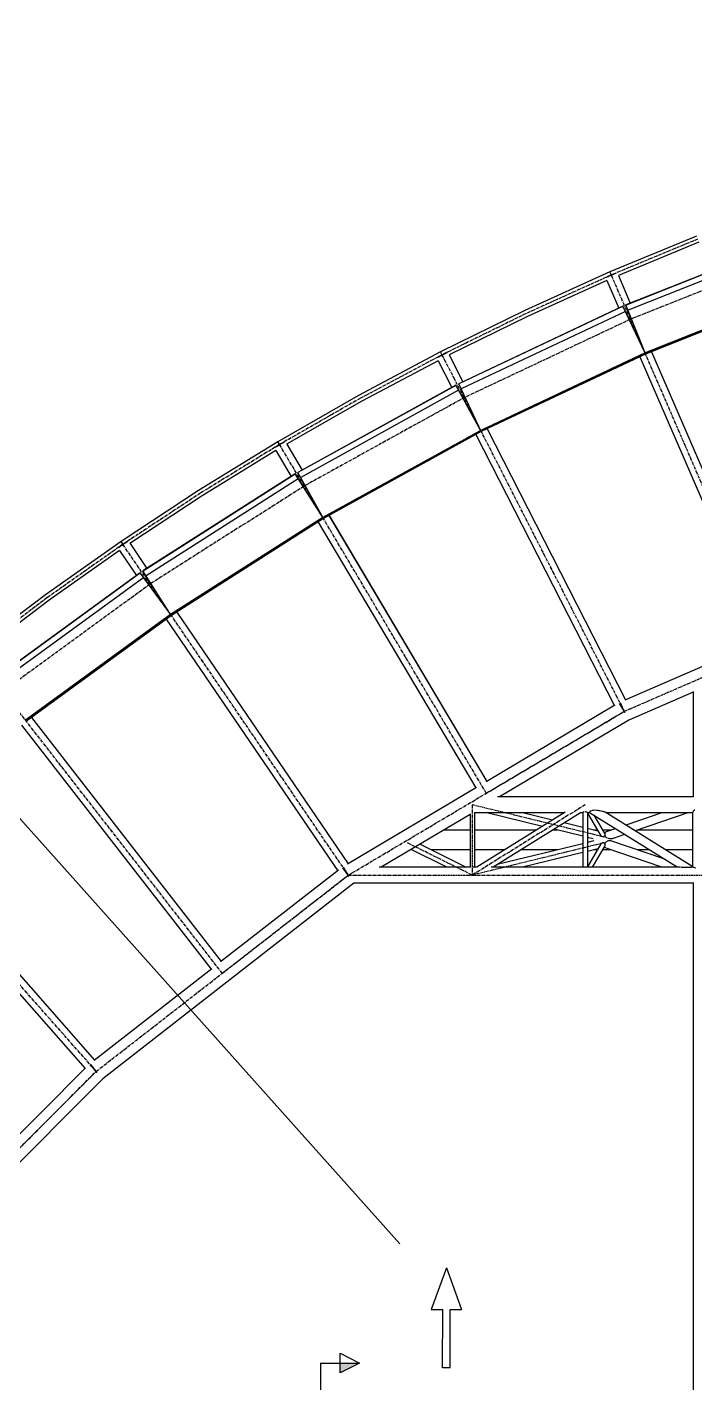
# Model space of a CAD drawing. Header units: millimetres. Extents: x 5143 to 30813, y 232 to 21408.
# Drawn here: x 8378 to 10088, y 17630 to 21101 of the extents above; entities that cross this region are included whole.
import ezdxf

# ---------------------------------------------------------------- set-up
doc = ezdxf.new("R2010")
doc.units = ezdxf.units.MM
doc.header["$LTSCALE"] = 0.25
doc.linetypes.add('CENTER', pattern=[50.8, 31.75, -6.35, 6.35, -6.35])
doc.linetypes.add('XKITLINE00', pattern=[0])
doc.styles.add('ROMANS', font='romans.shx')
doc.dimstyles.new('MD300', dxfattribs={"dimtxt": 2.5, "dimasz": 2.5, "dimexe": 1, "dimexo": 1, "dimgap": 0.5, "dimtad": 1, "dimdec": 1, "dimlfac": 50, "dimrnd": 0.5, "dimdsep": 46, "dimtxsty": 'ROMANS', "dimcen": 1, "dimclrd": 146, "dimclre": 146, "dimclrt": 30, "dimadec": 1, "dimazin": 2, "dimtfac": 1, "dimtdec": 1, "dimtmove": 0, "dimatfit": 1, "dimfxl": 1, "dimtolj": 1, "dimtzin": 0, "dimlwd": -1, "dimlwe": -1, "dimarcsym": 0})

msp = doc.modelspace()

# ---------------------------------------------------------------- linework, layer by layer
at = {"color": 8, "linetype": 'XKITLINE00'}
for p, q in [((10092.4, 20566.4), (9871, 20474.5)), ((10098.6, 20550.7), (9892.5, 20465.2)), ((10344.4, 20561.7), (9912, 20390.3)), ((10344.6, 20561.3), (9912.2, 20389.8)), ((10349.9, 20547.9), (9917.5, 20376.5)), ((9871, 20474.5), (9652.5, 20375.6)), ((9863, 20452.4), (9659.7, 20360.4)), ((9862.2, 20460.9), (9861.9, 20460.8)), ((9864.1, 20461.6), (9862.2, 20460.9)), ((9862.6, 20461.1), (9862.5, 20461.1)), ((9864.4, 20461.7), (9862.6, 20461.1)), ((9862.9, 20452.4), (9893.5, 20381.8)), ((9866.4, 20462.4), (9864.1, 20461.6)), ((9866.7, 20462.6), (9864.4, 20461.7)), ((9869, 20463.4), (9866.4, 20462.4)), ((9869.2, 20463.6), (9866.7, 20462.6)), ((9871.8, 20464.6), (9869, 20463.4)), ((9871.9, 20464.7), (9869.2, 20463.6)), ((9874.7, 20465.9), (9871, 20474.5)), ((9874.7, 20465.9), (9871, 20474.5)), ((9874.7, 20465.8), (9871.8, 20464.6)), ((9874.7, 20465.9), (9871.9, 20464.7)), ((9877.6, 20467.1), (9874.7, 20465.8)), ((9877.5, 20467.1), (9874.7, 20465.9)), ((9880.1, 20468.3), (9877.5, 20467.1)), ((9880.3, 20468.4), (9877.6, 20467.1)), ((9882.6, 20469.5), (9880.1, 20468.3)), ((9882.9, 20469.6), (9880.3, 20468.4)), ((9884.7, 20470.5), (9882.6, 20469.5)), ((9885.1, 20470.6), (9882.9, 20469.6)), ((9886.4, 20471.4), (9884.7, 20470.5)), ((9886.8, 20471.6), (9885.1, 20470.6)), ((9886.5, 20471.5), (9886.4, 20471.4)), ((9887.1, 20471.7), (9886.8, 20471.6)), ((9892.6, 20465.2), (9923.1, 20394.7)), ((10393.1, 20438.9), (9960.7, 20267.5)), ((10394.3, 20435.9), (9962.1, 20264.5)), ((10394.3, 20435.7), (9962.1, 20264.4)), ((9652.5, 20375.6), (9437.3, 20269.8)), ((9904.3, 20386.9), (9483.6, 20188.4)), ((9904.5, 20386.5), (9483.8, 20188)), ((9962.1, 20264.5), (9904.3, 20386.9)), ((9961.9, 20264.5), (9912, 20390.3)), ((9659.7, 20360.4), (9459.4, 20262)), ((9910.7, 20373.5), (9489.9, 20175)), ((9924.2, 20351.4), (9924.2, 20351.4)), ((9924.4, 20351.5), (9924.4, 20351.5)), ((9437.3, 20269.8), (9227, 20158.1)), ((9430.7, 20247.3), (9235.1, 20143.4)), ((9429.4, 20255.7), (9429.1, 20255.6)), ((9431.3, 20256.5), (9429.4, 20255.7)), ((9429.8, 20256), (9429.7, 20255.9)), ((9431.6, 20256.7), (9429.8, 20256)), ((9430.7, 20247.3), (9465.7, 20178.8)), ((9433.5, 20257.5), (9431.3, 20256.5)), ((9433.8, 20257.7), (9431.6, 20256.7)), ((9436, 20258.7), (9433.5, 20257.5)), ((9436.2, 20258.8), (9433.8, 20257.7)), ((9438.8, 20260), (9436, 20258.7)), ((9438.8, 20260.1), (9436.2, 20258.8)), ((9441.6, 20261.5), (9437.3, 20269.8)), ((9441.6, 20261.5), (9437.3, 20269.8)), ((9441.6, 20261.5), (9438.8, 20260)), ((9441.6, 20261.5), (9438.8, 20260.1)), ((9444.4, 20262.9), (9441.6, 20261.5)), ((9444.3, 20262.9), (9441.6, 20261.5)), ((9446.8, 20264.3), (9444.3, 20262.9)), ((9447, 20264.3), (9444.4, 20262.9)), ((9449.2, 20265.6), (9446.8, 20264.3)), ((9449.5, 20265.7), (9447, 20264.3)), ((9451.3, 20266.8), (9449.2, 20265.6)), ((9451.6, 20266.9), (9449.5, 20265.7)), ((9452.9, 20267.8), (9451.3, 20266.8)), ((9453.3, 20268), (9451.6, 20266.9)), ((9453, 20267.9), (9452.9, 20267.8)), ((9453.6, 20268.2), (9453.3, 20268)), ((9459.4, 20262), (9494.4, 20193.5)), ((9960.7, 20267.5), (9540, 20068.9)), ((9961.9, 20264.5), (9541.5, 20066.1)), ((9962.1, 20264.4), (9541.5, 20065.9)), ((9947.4, 20257.5), (10262.4, 19531.2)), ((9977.1, 20270.3), (10292, 19544.1)), ((9476.2, 20184.6), (9071.7, 19961.5)), ((9476.4, 20184.2), (9071.9, 19961.1)), ((9483.3, 20171.6), (9078.9, 19948.5)), ((9541.5, 20066.1), (9476.2, 20184.6)), ((9541.3, 20066), (9483.6, 20188.4)), ((9227, 20158.1), (9020.4, 20039.9)), ((9235.1, 20143.4), (9042.9, 20033.4)), ((9498.3, 20150.4), (9498.3, 20150.4)), ((9498.4, 20150.5), (9498.4, 20150.5)), ((9540, 20068.9), (9135.5, 19845.9)), ((9541.3, 20066), (9137.2, 19843.1)), ((9541.5, 20065.9), (9137.2, 19843)), ((9556.1, 20072.8), (9910.9, 19378.8)), ((9556.1, 20072.8), (9910.9, 19378.8)), ((9020.4, 20039.9), (8817.5, 19915.2)), ((9017.6, 20027.5), (9015.5, 20026.4)), ((9019.8, 20028.7), (9017.4, 20027.4)), ((9020, 20028.8), (9017.6, 20027.5)), ((9022.4, 20030.2), (9019.8, 20028.7)), ((9022.5, 20030.3), (9020, 20028.8)), ((9025.1, 20031.8), (9020.4, 20039.9)), ((9025.1, 20031.8), (9020.4, 20039.9)), ((9025.2, 20031.8), (9022.4, 20030.2)), ((9025.1, 20031.8), (9022.5, 20030.3)), ((9027.7, 20033.4), (9025.1, 20031.8)), ((9027.9, 20033.4), (9025.2, 20031.8)), ((9030.2, 20034.9), (9027.7, 20033.4)), ((9030.4, 20035), (9027.9, 20033.4)), ((9032.5, 20036.4), (9030.2, 20034.9)), ((9032.8, 20036.5), (9030.4, 20035)), ((9034.5, 20037.7), (9032.5, 20036.4)), ((9034.8, 20037.9), (9032.8, 20036.5)), ((9036.1, 20038.8), (9034.5, 20037.7)), ((9036.5, 20039), (9034.8, 20037.9)), ((9036.2, 20038.9), (9036.1, 20038.8)), ((9036.7, 20039.2), (9036.5, 20039)), ((9043, 20033.5), (9082.2, 19967.3)), ((9527.4, 20058.2), (9882.2, 19364.1)), ((9527.4, 20058.1), (9882.2, 19364.1)), ((9015.2, 20017), (8826.5, 19901)), ((9013.4, 20025.3), (9013.1, 20025.2)), ((9015.2, 20026.2), (9013.4, 20025.3)), ((9013.8, 20025.6), (9013.6, 20025.5)), ((9015.5, 20026.4), (9013.8, 20025.6)), ((9017.4, 20027.4), (9015.2, 20026.2)), ((9015.2, 20017), (9054.4, 19950.8)), ((9137, 19843), (9071.7, 19961.5)), ((9064.5, 19957.3), (8674.9, 19709.2)), ((9064.8, 19956.9), (8675.1, 19708.8)), ((9072.5, 19944.8), (8682.8, 19696.6)), ((9137.2, 19843.1), (9064.5, 19957.3)), ((8817.5, 19915.2), (8618.7, 19784.1)), ((8826.5, 19901), (8641.6, 19779.1)), ((9135.5, 19845.9), (8745.8, 19597.7)), ((9137, 19843), (8747.7, 19595.1)), ((9137.2, 19843), (8747.7, 19594.9)), ((9123.6, 19834.3), (9527.5, 19153.6)), ((9123.6, 19834.3), (9527.4, 19153.6)), ((9151.3, 19850.7), (9555.2, 19170.1)), ((9151.4, 19850.8), (9555.2, 19170.1)), ((8635.1, 19784.5), (8634.9, 19784.3)), ((8618.7, 19784.1), (8425, 19647.5)), ((8615, 19761), (8434.9, 19634)), ((8612.7, 19769.2), (8612.4, 19769)), ((8614.4, 19770.2), (8612.7, 19769.2)), ((8613, 19769.5), (8612.9, 19769.4)), ((8614.7, 19770.4), (8613, 19769.5)), ((8616.5, 19771.5), (8614.4, 19770.2)), ((8616.7, 19771.7), (8614.7, 19770.4)), ((8615, 19761), (8658.3, 19697.4)), ((8618.9, 19773), (8616.5, 19771.5)), ((8619, 19773.1), (8616.7, 19771.7)), ((8624, 19776.4), (8618.7, 19784.1)), ((8624, 19776.4), (8618.7, 19784.1)), ((8621.4, 19774.6), (8618.9, 19773)), ((8621.5, 19774.7), (8619, 19773.1)), ((8624, 19776.4), (8621.4, 19774.6)), ((8624, 19776.4), (8621.5, 19774.7)), ((8626.6, 19778.2), (8624, 19776.4)), ((8626.5, 19778.1), (8624, 19776.4)), ((8628.9, 19779.8), (8626.5, 19778.1)), ((8629.1, 19779.9), (8626.6, 19778.2)), ((8631.1, 19781.4), (8628.9, 19779.8)), ((8631.3, 19781.6), (8629.1, 19779.9)), ((8633, 19782.9), (8631.1, 19781.4)), ((8633.3, 19783), (8631.3, 19781.6)), ((8634.5, 19784.1), (8633, 19782.9)), ((8634.9, 19784.3), (8633.3, 19783)), ((8634.6, 19784.2), (8634.5, 19784.1)), ((8641.7, 19779.2), (8685, 19715.6)), ((8668, 19704.5), (8296.3, 19433.6)), ((8668.3, 19704.1), (8296.6, 19433.2)), ((8676.7, 19692.5), (8305.1, 19421.6)), ((8747.7, 19595.1), (8668, 19704.5)), ((8747.5, 19595), (8674.9, 19709.2)), ((8425, 19647.5), (8235.6, 19504.9)), ((8694.2, 19673.3), (8694.2, 19673.3)), ((8434.9, 19634), (8258.8, 19501.4)), ((8745.8, 19597.7), (8374.1, 19326.9)), ((8747.5, 19595), (8376.2, 19324.4)), ((8747.7, 19594.9), (8376.2, 19324.2)), ((8734.7, 19585.4), (9173.8, 18941.4)), ((8761.3, 19603.6), (9200.5, 18959.6)), ((10264.2, 19532), (9909.2, 19378.1)), ((9909.7, 19346.3), (9895.7, 19369.9)), ((9909.2, 19346.1), (9898.3, 19371.3)), ((10084.3, 19398.6), (9919.2, 19327)), ((10084.3, 19400.4), (10084.2, 19130.6)), ((8389.2, 19333.7), (8875.1, 18709.1)), ((9883.7, 19365), (9553.6, 19169.1)), ((9905.7, 19354.1), (9905.2, 19353.8)), ((9905.8, 19354), (9905.3, 19353.7)), ((8363.8, 19313.9), (8849.6, 18689.3)), ((9919.2, 19327), (9588.1, 19130.6)), ((9529.1, 19154.6), (9198.9, 18958.7)), ((10084.7, 19130.6), (9583, 19130.6)), ((9523.9, 19090.4), (9523.9, 18950.6)), ((9755.9, 19091.1), (9530.2, 18950.6)), ((9801.8, 19091.1), (9801.6, 19090.7)), ((9801.6, 19090.7), (9801.6, 18950.6)), ((9802.4, 19091.6), (9801.9, 19091.3)), ((9802.7, 19091.8), (9802.4, 19091.6)), ((9803.9, 19092.3), (9802.7, 19091.8)), ((9805.2, 19092.6), (9803.9, 19092.3)), ((9809, 19092.4), (9807.8, 19092.6)), ((9810.6, 19091.9), (9809, 19092.4)), ((9811.2, 19091.6), (9810.6, 19091.9)), ((9811.9, 19091.3), (9811.2, 19091.6)), ((9812, 19091.3), (9811.9, 19091.3)), ((9812.7, 19090.8), (9812.2, 19091.1)), ((9812.7, 19090.8), (9812.9, 19090.5)), ((9813, 19090.4), (9812.9, 19090.5)), ((9813, 19090.4), (9813, 18950.6)), ((9818.8, 19091.6), (9818.4, 19091.4)), ((9818.4, 19091.4), (9818.4, 19091.3)), ((9818.4, 19091.1), (9818.4, 19090.6)), ((9818.6, 19090.5), (9818.4, 19090.6)), ((9818.8, 19090.3), (9818.6, 19090.5)), ((9819, 19092.3), (9818.8, 19091.6)), ((9819.3, 19092.6), (9819, 19092.3)), ((9820.4, 19093.3), (9819.7, 19092.8)), ((9822.4, 19094.5), (9820.4, 19093.4)), ((9820.4, 19093.4), (9820.4, 19093.3)), ((9822.4, 19094.5), (9822.4, 19094.5)), ((9825.3, 19095.4), (9823.4, 19094.8)), ((9826.1, 19095.5), (9825.3, 19095.4)), ((9828.8, 19096), (9826.1, 19095.5)), ((9833.2, 19096.2), (9828.8, 19096)), ((9838.1, 19095.9), (9833.2, 19096.2)), ((9840.7, 19095.5), (9838.1, 19095.9)), ((9843.4, 19095.2), (9840.7, 19095.5)), ((9845.1, 19094.8), (9843.4, 19095.2)), ((9848.4, 19094.2), (9846.7, 19094.5)), ((9852, 19093.3), (9848.4, 19094.2)), ((9852.9, 19093.1), (9852, 19093.3)), ((9853.9, 19092.8), (9852.9, 19093.1)), ((9856.4, 19092), (9854.7, 19092.6)), ((9857.5, 19091.6), (9856.4, 19092)), ((9858.3, 19091.3), (9857.5, 19091.6)), ((10082.8, 18951.6), (9858.7, 19091.1)), ((10082.7, 19091.1), (10082.7, 18951.7)), ((10082.7, 19091.1), (10082.7, 19091.1)), ((10082.9, 19091.6), (10082.8, 19091.3)), ((10083.1, 19092.2), (10082.9, 19091.6)), ((10083.3, 19092.6), (10083.1, 19092.2)), ((10083.9, 19093.3), (10083.5, 19092.8)), ((10084.1, 19093.7), (10083.9, 19093.3)), ((10085, 19094.5), (10084.1, 19093.7)), ((10085.7, 19095.3), (10085.3, 19094.8)), ((10086, 19095.5), (10085.7, 19095.3)), ((10087.9, 19096.9), (10086, 19095.5)), ((10088.1, 19097), (10087.9, 19096.9)), ((9512.5, 19085.7), (9284.8, 18950.6)), ((9512.5, 19087.1), (9512.5, 18950.6)), ((9754, 19090), (9523.9, 19090)), ((9698, 19055.1), (9555.3, 19090)), ((9795.7, 19090.2), (9571.4, 18950.6)), ((9723.9, 19071.2), (9647.1, 19090)), ((9801.6, 19052.2), (9753.6, 19064)), ((9801.6, 19090), (9795.3, 19090)), ((9819.2, 19090), (9813, 19090)), ((9813, 19089.3), (9847.3, 19030.8)), ((9818.9, 19090.2), (9818.8, 19090.3)), ((10043.1, 18950.6), (9818.9, 19090.2)), ((9829.6, 19083.5), (9857.5, 19035.9)), ((10082.7, 19090), (9860.6, 19090)), ((10003.5, 19090), (9911.3, 19058.4)), ((10070.8, 19090), (9935.2, 19043.5)), ((8034.8, 19041), (8551, 18456.9)), ((8034.8, 19041), (8551, 18456.9)), ((9512.5, 19045.7), (9445, 19045.7)), ((9682.9, 19045.7), (9523.9, 19045.7)), ((9736.6, 19045.7), (9724.2, 19045.7)), ((9801.6, 19029.8), (9727.7, 19047.8)), ((9840.3, 19042.8), (9813, 19049.4)), ((9828.1, 19023.3), (9813, 19027)), ((9838.6, 19045.7), (9828.3, 19045.7)), ((9847.3, 19030.8), (9847.6, 19030.4)), ((9847.6, 19030.4), (9848.3, 19029.5)), ((9849.8, 19028.6), (9848.3, 19029.5)), ((9850, 19028.5), (9849.8, 19028.6)), ((9874.2, 19045.7), (9851.8, 19045.7)), ((9854.9, 19028.8), (9854, 19028.5)), ((9856.3, 19029.9), (9854.9, 19028.8)), ((9856.7, 19030.4), (9856.3, 19029.9)), ((9857.4, 19031.3), (9856.7, 19030.4)), ((9857.5, 19031.6), (9857.4, 19031.3)), ((9857.6, 19036.9), (9857.5, 19035.9)), ((9857.5, 19035.9), (9857.6, 19035.6)), ((9857.7, 19037.1), (9857.6, 19036.9)), ((9857.6, 19035.6), (9857.8, 19035)), ((9858, 19038), (9857.7, 19037.1)), ((9857.8, 19032.4), (9857.7, 19032.1)), ((9857.8, 19034.9), (9857.9, 19034.6)), ((9857.9, 19032.6), (9857.8, 19032.4)), ((9857.8, 19032.4), (9857.9, 19032.1)), ((9857.9, 19034.6), (9857.9, 19033.5)), ((9857.9, 19033.5), (9857.9, 19032.9)), ((9857.9, 19032.9), (9857.9, 19032.8)), ((9858.3, 19038.7), (9858.2, 19038.5)), ((9858.2, 19031.5), (9858.6, 19030.5)), ((9859.3, 19039.9), (9858.3, 19038.7)), ((9858.6, 19030.5), (9858.7, 19030.3)), ((9858.7, 19030.3), (9859.9, 19028.5)), ((9859.6, 19040.2), (9859.3, 19039.9)), ((9860.3, 19040.6), (9859.6, 19040.2)), ((9861.8, 19026.6), (9860.5, 19027.8)), ((9861.3, 19041.2), (9861, 19041)), ((9884.6, 19049.2), (9861.3, 19041.2)), ((9861.8, 19026.6), (9861.9, 19026.5)), ((9864.1, 19024.9), (9861.9, 19026.5)), ((9864.6, 19024.6), (9864.1, 19024.9)), ((9866.8, 19023.7), (9866.2, 19024)), ((9869.8, 19023), (9866.8, 19023.7)), ((9873, 19022.9), (9869.8, 19023)), ((9876.2, 19023.4), (9873, 19022.9)), ((9878.1, 19024), (9876.2, 19023.4)), ((9908.5, 19034.4), (9879.2, 19024.3)), ((10082.7, 19045.7), (9941.6, 19045.7)), ((8010.6, 19019.6), (8526.8, 18435.6)), ((8010.6, 19019.6), (8526.8, 18435.6)), ((9363.9, 18994.9), (9359.4, 18994.9)), ((9452.9, 18950.6), (9361.5, 18996.1)), ((9502, 18950.6), (9383.9, 19009.4)), ((9512.5, 18994.9), (9413, 18994.9)), ((9601.3, 18994.9), (9523.9, 18994.9)), ((9801.6, 19010.8), (9582, 18957.1)), ((9736.3, 18994.9), (9642.6, 18994.9)), ((9801.6, 18988.3), (9647.3, 18950.6)), ((9830, 19017.8), (9813, 19013.6)), ((9847.5, 19010.2), (9813, 18951.2)), ((9840.3, 18997.7), (9813, 18991.1)), ((9857.7, 19004.9), (9825.8, 18950.6)), ((9838.6, 18994.9), (9828.6, 18994.9)), ((9848, 19010.8), (9847.6, 19010.3)), ((9848.6, 19011.6), (9848, 19010.8)), ((9849.4, 19012.2), (9848.6, 19011.6)), ((9851.6, 19013), (9850.9, 19012.8)), ((9853.4, 19013), (9851.6, 19013)), ((9874.1, 18994.9), (9851.8, 18994.9)), ((9854, 19012.8), (9853.4, 19013)), ((9856.6, 19011.4), (9855.5, 19012.2)), ((9856.6, 19011.4), (9857, 19010.8)), ((9856.8, 19003.4), (9856.8, 19003.3)), ((9856.8, 19003.3), (9857.2, 19002.6)), ((9857, 19010.8), (9857.3, 19010.5)), ((9857.3, 19010.5), (9857.6, 19009.9)), ((9857.6, 19010.9), (9857.4, 19010.4)), ((9857.5, 19002.1), (9857.8, 19001.6)), ((9858.1, 19011.9), (9857.6, 19010.9)), ((9857.6, 19009.9), (9857.6, 19009.8)), ((9857.6, 19009.8), (9858, 19008)), ((9858, 19006.3), (9857.7, 19005.1)), ((9857.7, 19005.1), (9857.7, 19004.9)), ((9858.3, 19001.2), (9857.8, 19001.6)), ((9858, 19008), (9858, 19007.2)), ((9858, 19007.2), (9858, 19006.3)), ((9858.3, 19012.2), (9858.1, 19011.9)), ((9859.2, 19000.3), (9858.3, 19001.2)), ((9859.7, 19014), (9858.8, 19012.8)), ((9859.8, 19000), (9859.2, 19000.3)), ((9860.6, 19014.7), (9859.7, 19014)), ((9861.7, 19015.7), (9860.6, 19014.7)), ((9861.2, 18999.3), (9860.6, 18999.6)), ((10003.4, 18950.6), (9861.2, 18999.3)), ((9862.3, 19016), (9861.7, 19015.7)), ((9864.2, 19017.1), (9863.5, 19016.7)), ((9867, 19017.9), (9864.2, 19017.1)), ((9870, 19018.3), (9867, 19017.9)), ((9873, 19018.1), (9870, 19018.3)), ((9876, 19017.4), (9873, 19018.1)), ((10009.1, 18971.8), (9876, 19017.4)), ((9972, 18994.9), (9941.7, 18994.9)), ((10082.7, 18994.9), (10013.3, 18994.9)), ((10082.8, 18951.6), (10082.7, 18951.7)), ((10082.8, 18951.6), (10082.7, 18951.7)), ((10082.8, 18951.6), (10083.1, 18950.8)), ((9175.3, 18942.6), (8873.6, 18707.9)), ((9203.3, 18927.2), (9186.5, 18948.9)), ((9202.9, 18926.9), (9188.9, 18950.6)), ((9198, 18934.2), (9197.9, 18934.2)), ((9198, 18935.2), (9198, 18934.1)), ((9514.5, 18950.6), (9279.6, 18950.6)), ((9530.5, 18950.6), (9520.7, 18950.6)), ((9803.5, 18950.6), (9566.4, 18950.6)), ((9805.5, 18950.5), (9803.9, 18950.5)), ((9803.9, 18950.5), (9803.9, 18950.5)), ((9807.3, 18950.5), (9805.5, 18950.5)), ((9809, 18950.5), (9807.3, 18950.5)), ((9809.3, 18950.5), (9809, 18950.5)), ((10046.4, 18950.6), (9809.7, 18950.6)), ((10046.8, 18950.5), (10046.7, 18950.5)), ((10049.7, 18950.5), (10046.8, 18950.5)), ((10050, 18950.5), (10049.7, 18950.5)), ((10052, 18950.3), (10050, 18950.5)), ((10054.3, 18950.1), (10053.2, 18950.2)), ((10059, 18949.8), (10054.3, 18950.1)), ((10060.1, 18949.8), (10059, 18949.8)), ((10064.1, 18949.5), (10060.1, 18949.8)), ((10068.9, 18949.4), (10064.1, 18949.5)), ((10073.1, 18949.6), (10068.9, 18949.4)), ((10074.7, 18949.8), (10073.1, 18949.6)), ((10076.7, 18949.9), (10074.7, 18949.8)), ((10079.7, 18950.2), (10076.7, 18949.9)), ((10081.3, 18950.5), (10080.2, 18950.3)), ((10081.9, 18950.5), (10081.3, 18950.5)), ((10083.2, 18950.5), (10081.9, 18950.5)), ((10083.1, 18950.8), (10083.2, 18950.5)), ((10083.9, 18950.5), (10083.2, 18950.5)), ((10084.1, 18950.4), (10083.9, 18950.5)), ((10084.3, 18950.3), (10084.1, 18950.4)), ((10085.7, 18949.8), (10084.6, 18950.2)), ((10086, 18949.8), (10085.7, 18949.8)), ((10087, 18949.4), (10086, 18949.8)), ((10087.9, 18949.1), (10087.5, 18949.2)), ((10090.5, 18948.5), (10087.9, 18949.1)), ((9215.2, 18909.3), (8571.9, 18408.9)), ((9216.3, 18910), (9215.2, 18909.3)), ((10084.2, 18910), (9216, 18910)), ((10084.2, 18911), (10084.2, 17490.6)), ((8851.2, 18690.5), (8549.5, 18455.8)), ((8528.1, 18436.8), (8258.6, 18166.9)), ((8557.9, 18425.1), (8538.4, 18444.5)), ((8557.5, 18424.8), (8540.6, 18446.5)), ((8552.1, 18431.8), (8551.6, 18431.3)), ((8552.2, 18431.6), (8551.8, 18431.2)), ((8571.9, 18408.9), (7997, 17832.9))]:
    msp.add_line(p, q, dxfattribs=at)
at = {"color": 8, "linetype": 'CENTER'}
for p, q in [((10095.5, 20558.5), (9874.3, 20466.8)), ((10361.4, 20527.1), (9923.4, 20353.4)), ((9874.3, 20466.8), (9656.1, 20368)), ((10287.3, 19514.3), (9874.3, 20466.8)), ((9960.7, 20267.5), (10393.1, 20438.9)), ((9656.1, 20368), (9441.1, 20262.4)), ((9923.4, 20353.4), (9497.3, 20152.4)), ((10287.3, 19514.3), (9923.4, 20353.4)), ((9441.1, 20262.4), (9231.1, 20150.8)), ((9907.7, 19349.7), (9441.1, 20262.4)), ((9540, 20068.9), (9960.7, 20267.5)), ((9231.1, 20150.8), (9024.6, 20032.7)), ((9497.3, 20152.4), (9087.7, 19926.4)), ((9907.7, 19349.7), (9497.3, 20152.4)), ((9135.5, 19845.9), (9540, 20068.9)), ((9024.6, 20032.7), (8822, 19908.1)), ((9554.3, 19140), (9024.6, 20032.7)), ((9087.7, 19926.4), (8693, 19675.2)), ((9554.3, 19140), (9087.7, 19926.4)), ((8822, 19908.1), (8623.4, 19777.2)), ((8745.8, 19597.7), (9135.5, 19845.9)), ((8623.4, 19777.2), (8429.9, 19640.8)), ((9200.9, 18930.3), (8623.4, 19777.2)), ((8693, 19675.2), (8316.6, 19400.8)), ((9200.9, 18930.3), (8693, 19675.2)), ((9907.7, 19349.7), (10666.9, 19679)), ((9907.7, 19349.7), (10666.9, 19679)), ((8429.9, 19640.8), (8240.7, 19498.3)), ((8374.1, 19326.9), (8745.8, 19597.7)), ((9907.7, 19349.7), (10287.3, 19514.3)), ((8878, 18679.1), (8240.7, 19498.3)), ((8878, 18679.1), (8316.6, 19400.8)), ((9200.9, 18930.3), (9907.7, 19349.7)), ((9200.9, 18930.3), (9907.7, 19349.7)), ((9554.3, 19140), (9907.7, 19349.7)), ((8555.1, 18427.9), (7876.3, 19196)), ((9200.9, 18930.3), (9554.3, 19140)), ((8555.1, 18427.9), (7958, 19103.4)), ((9855.7, 19027.8), (9518.2, 19110.3)), ((9807.3, 19110.3), (9518.2, 18930.3)), ((9518.2, 19110.3), (9518.2, 18930.3)), ((9518.2, 18930.3), (9352.5, 19012.8)), ((9855.7, 19012.8), (9518.2, 18930.3)), ((8555.1, 18427.9), (9200.9, 18930.3)), ((8555.1, 18427.9), (9200.9, 18930.3)), ((8878, 18679.1), (9200.9, 18930.3)), ((9200.8, 18930.3), (10454.1, 18930.3)), ((8555.1, 18427.9), (8878, 18679.1)), ((7977.9, 17849.7), (8555.1, 18427.9)), ((7977.9, 17849.7), (8555.1, 18427.9)), ((8266.5, 18138.8), (8555.1, 18427.9))]:
    msp.add_line(p, q, dxfattribs=at)
at = {"color": 1}
for p, q in [((9452.3, 17925.1), (9413.2, 17818.6)), ((9452.3, 17925.1), (9491.1, 17818.5)), ((9413.2, 17818.6), (9442.5, 17818.5)), ((9442.3, 17668.9), (9442.5, 17818.5)), ((9461.6, 17668.8), (9461.8, 17818.5)), ((9461.8, 17818.5), (9491.1, 17818.5)), ((9461.6, 17668.8), (9442.3, 17668.9))]:
    msp.add_line(p, q, dxfattribs=at)
at = {"color": 30, "linetype": 'XKITLINE00'}
for p, q in [((9179.6, 17656.1), (9179.6, 17706.1)), ((9179.6, 17706.1), (9229.6, 17681.1)), ((9229.6, 17681.1), (9179.6, 17656.1))]:
    msp.add_line(p, q, dxfattribs=at)
at = {"color": 2, "linetype": 'XKITLINE00'}
for q in [(9129.6, 17581.1), (9229.6, 17681.1)]:
    msp.add_line((9129.6, 17681.1), q, dxfattribs=at)
at = {"color": 8, "linetype": 'XKITLINE00'}
for centre in [(9874.3, 20466.8), (9874.3, 20466.8), (9874.3, 20466.8), (9656.1, 20368), (9656.1, 20368), (9923.4, 20353.4), (9923.4, 20353.4), (9923.4, 20353.4), (9441.1, 20262.4), (9441.1, 20262.4), (9441.1, 20262.4), (9960.7, 20267.5), (9960.7, 20267.5), (9231.1, 20150.8), (9231.1, 20150.8), (9497.3, 20152.4), (9497.3, 20152.4), (9497.3, 20152.4), (9540, 20068.9), (9540, 20068.9), (9024.6, 20032.7), (9024.6, 20032.7), (9024.6, 20032.7), (9087.7, 19926.4), (9087.7, 19926.4), (9087.7, 19926.4), (8822, 19908.1), (8822, 19908.1), (9135.5, 19845.9), (9135.5, 19845.9), (8623.4, 19777.2), (8623.4, 19777.2), (8623.4, 19777.2), (8693, 19675.2), (8693, 19675.2), (8693, 19675.2), (8429.9, 19640.8), (8429.9, 19640.8), (8745.8, 19597.7), (8745.8, 19597.7), (9907.7, 19349.7), (9907.7, 19349.7), (9907.7, 19349.7), (9907.7, 19349.7), (9907.7, 19349.7), (9907.7, 19349.7), (9907.7, 19349.7), (9907.7, 19349.7), (9907.7, 19349.7), (9554.3, 19140), (9554.3, 19140), (9554.3, 19140), (9554.3, 19140), (9554.3, 19140), (9518.2, 19110.3), (9518.2, 19110.3), (9807.3, 19110.3), (9855.7, 19027.8), (9352.5, 19012.8), (9855.7, 19012.8), (9200.9, 18930.3), (9200.9, 18930.3), (9200.9, 18930.3), (9200.9, 18930.3), (9200.9, 18930.3), (9200.9, 18930.3), (9200.9, 18930.3), (9200.9, 18930.3), (9200.9, 18930.3), (9200.8, 18930.3), (9518.2, 18930.3), (9518.2, 18930.3), (9518.2, 18930.3), (9518.2, 18930.3), (8878, 18679.1), (8878, 18679.1), (8878, 18679.1), (8878, 18679.1), (8878, 18679.1), (8555.1, 18427.9), (8555.1, 18427.9), (8555.1, 18427.9), (8555.1, 18427.9), (8555.1, 18427.9), (8555.1, 18427.9), (8555.1, 18427.9), (8555.1, 18427.9), (8555.1, 18427.9)]:
    msp.add_circle(centre, 0.05, dxfattribs=at)
at = {"color": 30, "linetype": 'Continuous'}
msp.add_solid([(9179.6, 17681.1), (9229.6, 17681.1), (9179.6, 17681.1), (9179.6, 17656.1)], dxfattribs=at)

# ---------------------------------------------------------------- leaders
msp.add_leader([(9332.6, 17986), (6548.8, 21101.3)], dimstyle='MD300', override={"dimgap": 0.5, "dimtad": 0})

doc.saveas('drawing.dxf')
